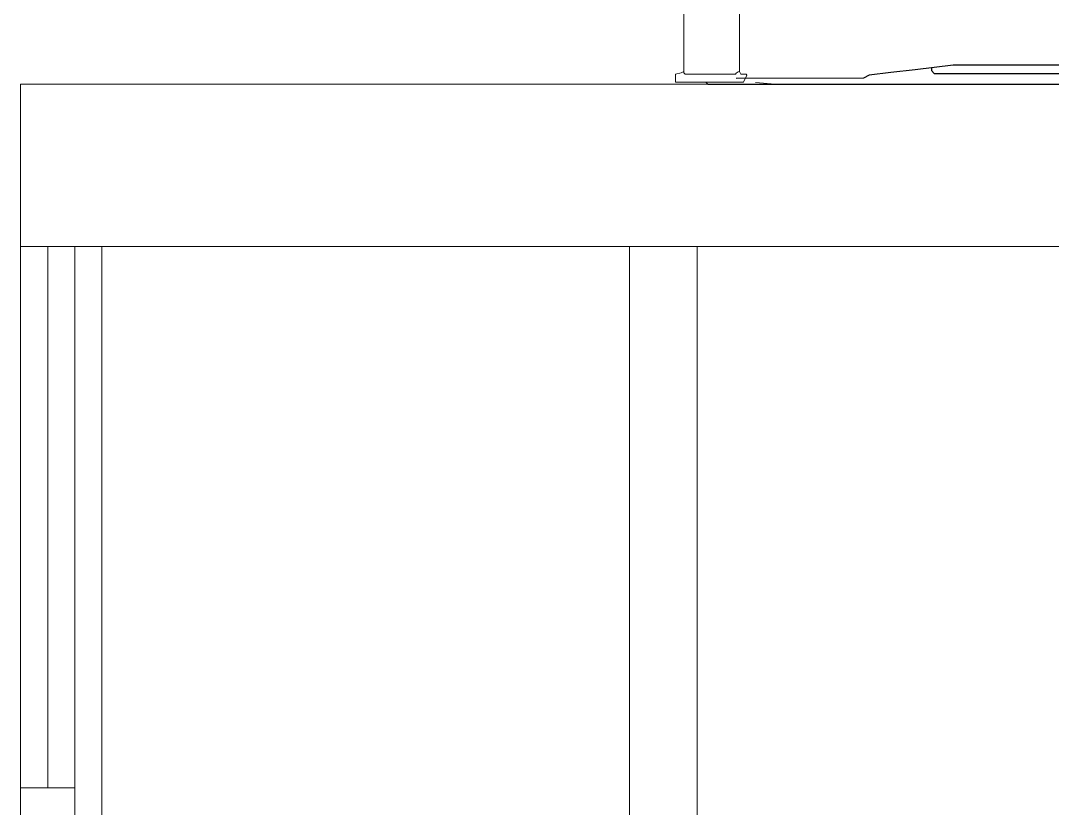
# Model space of a CAD drawing. Header units: millimetres. Extents: x 0 to 28440, y -12508 to -2066.
# Drawn here: x 15025 to 15787, y -8583 to -8001 of the extents above; entities that cross this region are included whole.
import ezdxf

# ---------------------------------------------------------------- set-up
doc = ezdxf.new("R2010")
doc.units = ezdxf.units.MM
for name, color, linetype, lineweight in [('DS-定制五金', 2, 'Continuous', 13), ('DS-定制台面', 4, 'Continuous', 13), ('DS-定制柜体', 4, 'Continuous', 13)]:
    doc.layers.add(name, color=color, linetype=linetype, lineweight=lineweight)

# ---------------------------------------------------------------- blocks, each defined once
blk = doc.blocks.new('LEGEND_f865fce9174bc49aee63c6eca271211d_69be490bef1d4efa89b2e78aa80fc023')
at = {"color": 134, "linetype": 'Continuous'}
for p, q in [((204, 33), (176.05, 29.56)), ((188, 31), (188, 29)), ((422, 33), (204, 33)), ((479.06, 26.42), (422, 33)), ((435, 27), (439, 31)), ((138, 23.5), (44.07, 23.1)), ((142.06, 25.58), (138, 23.5)), ((158.05, 27.56), (142.06, 25.58)), ((176.05, 29.56), (158.05, 27.56)), ((188, 29), (190, 27)), ((190, 27), (435, 27)), ((488.08, 24.41), (479.06, 26.42)), ((539, 23), (488.08, 24.41)), ((540, 22), (539, 23)), ((21.79, 20.21), (23, 19)), ((23, 19), (537, 19)), ((537, 19), (540, 22))]:
    blk.add_line(p, q, dxfattribs=at)
blk = doc.blocks.new('LEGEND_5c0a44a9022bb2f7d5130af6697ae6b9_4630f875e1d74f51b4b1391def32ab48')
at = {"layer": 'DS-定制五金', "color": 134, "linetype": 'Continuous', "flags": 128}
for points in [[(28, 27), (26, 26), (22, 25), (22, 19), (72, 19), (74.33, 24.13), (74, 25), (70, 25), (69, 27), (69, 91), (68, 92), (72.7, 102.1), (75, 107), (72.3, 122.1), (72, 124), (61, 134), (60, 137), (63.47, 285.97), (68.35, 309.81), (80.65, 330.81), (99.05, 346.72), (117.1, 354.7), (145.39, 361.33), (174.41, 360.02), (201.99, 350.89), (207.1, 348.2), (225.19, 331.26), (236.99, 309.47), (238.7, 303.9), (246.35, 278.09), (251.58, 255.94), (259, 202), (281.36, 205.97), (284, 207), (284, 215), (282.58, 221.94), (282, 230), (281.38, 231.08), (272.35, 280.09), (271.65, 282.91), (260.54, 319.16), (244.24, 349.18), (244, 350), (230.18, 363.24), (203.25, 378.58), (173.31, 386.54), (163.04, 387.45), (128.7, 384.59), (103.9, 377.3), (79.2, 364.51), (59.14, 345.25), (45.35, 321.09), (40.35, 303.91), (36.26, 265.8), (36.49, 255.99), (35, 137), (33, 134), (31.9, 133.2), (22.45, 121.94), (21, 118), (21, 105), (28, 91), (28, 27), (28, 26), (29, 25), (66, 25)], [(35, 137), (37, 136), (48, 138), (53.93, 136.59), (60, 137)], [(28, 91), (31.85, 89.77), (44.71, 84.33), (58.47, 86.69), (64.9, 91.2), (68, 92)]]:
    blk.add_lwpolyline(points, dxfattribs=at)
at = {"layer": 'DS-定制五金', "color": 134, "linetype": 'Continuous'}
for centre, radius, start, end in [((48.81, 110.81), 18.81, 104.81426, 270.57785), ((45.85, 107.12), 21.95, 15.52674, 94.82428), ((41.01, 117.06), 26.3, 287.67721, 351.1202), ((70.12, 22.06), 5.06, 102.83557, 144.54457)]:
    blk.add_arc(centre, radius, start, end, dxfattribs=at)
blk = doc.blocks.new('LEGEND_1d08421c957aac6ce51c42b70794e4b7_d911525638ac4daabc010fd9abcb81ca')
at = {"layer": 'DS-定制五金', "color": 134, "linetype": 'Continuous'}
for p, q in [((20, 228), (34.72, 226.8)), ((470.28, 226.8), (485, 228)), ((41.37, 107.39), (41.37, 107.37)), ((464.59, 107.37), (464.59, 107.39))]:
    blk.add_line(p, q, dxfattribs=at)

msp = doc.modelspace()

# ---------------------------------------------------------------- linework, layer by layer
at = {"layer": 'DS-定制台面', "color": 255, "linetype": 'Continuous'}
for p, q in [((15024.79, -8047.6), (15024.79, -8167.6)), ((16124.79, -8047.6), (15024.79, -8047.6)), ((15569.79, -8047.6), (15569.79, -8047.61)), ((15571.75, -8047.61), (15571.75, -8047.6)), ((15572.84, -8047.6), (15572.84, -8047.61)), ((15577.43, -8047.61), (15577.43, -8047.6)), ((15581.51, -8047.6), (15581.51, -8047.61)), ((15586.28, -8047.61), (15586.28, -8047.6)), ((15594.48, -8047.6), (15594.48, -8047.61)), ((15597.43, -8047.61), (15597.43, -8047.6)), ((15609.79, -8047.6), (15609.79, -8047.61)), ((15024.79, -8167.6), (16124.79, -8167.6)), ((15569.79, -8167.59), (15569.79, -8167.6)), ((15571.75, -8167.6), (15571.75, -8167.59)), ((15572.84, -8167.59), (15572.84, -8167.6)), ((15577.43, -8167.6), (15577.43, -8167.59)), ((15581.51, -8167.59), (15581.51, -8167.6)), ((15586.28, -8167.6), (15586.28, -8167.59)), ((15594.48, -8167.59), (15594.48, -8167.6)), ((15597.43, -8167.6), (15597.43, -8167.59)), ((15609.79, -8167.59), (15609.79, -8167.6))]:
    msp.add_line(p, q, dxfattribs=at)
at = {"layer": 'DS-定制柜体', "color": 255, "linetype": 'Continuous'}
for p, q in [((15024.79, -8167.6), (15024.79, -9067.6)), ((15024.79, -8167.6), (15024.79, -8567.6)), ((15044.79, -8567.6), (15044.79, -8167.6)), ((15064.79, -8167.6), (15064.79, -9067.6)), ((15064.79, -8567.6), (15064.79, -8167.6)), ((15084.79, -9067.6), (15084.79, -8167.6)), ((15474.79, -8167.6), (15474.79, -8967.6)), ((15490.79, -8167.6), (15490.79, -8167.61)), ((15494.79, -8167.61), (15494.79, -8167.6)), ((15524.79, -8167.6), (15524.79, -9067.6)), ((15540.79, -8167.6), (15540.79, -8167.61)), ((15544.79, -8167.61), (15544.79, -8167.6)), ((15024.79, -8567.6), (15044.79, -8567.6)), ((15044.79, -8567.6), (15064.79, -8567.6))]:
    msp.add_line(p, q, dxfattribs=at)

# ---------------------------------------------------------------- block references
at = {"color": 7, "xscale": 1.001926782273603}
msp.add_blockref('LEGEND_f865fce9174bc49aee63c6eca271211d_69be490bef1d4efa89b2e78aa80fc023', (15509.45, -8066.6), dxfattribs=at)
at = {"layer": 'DS-定制五金', "color": 7}
for name, p, xscale, yscale in [('LEGEND_5c0a44a9022bb2f7d5130af6697ae6b9_4630f875e1d74f51b4b1391def32ab48', (15486.71, -8065.22), 1.003802281368821, 1.002710027100271), ('LEGEND_1d08421c957aac6ce51c42b70794e4b7_d911525638ac4daabc010fd9abcb81ca', (15547.83, -8275.5), 0.9978494623655914, 1.004807692307692)]:
    msp.add_blockref(name, p, dxfattribs=dict(at, xscale=xscale, yscale=yscale))

doc.saveas('drawing.dxf')
